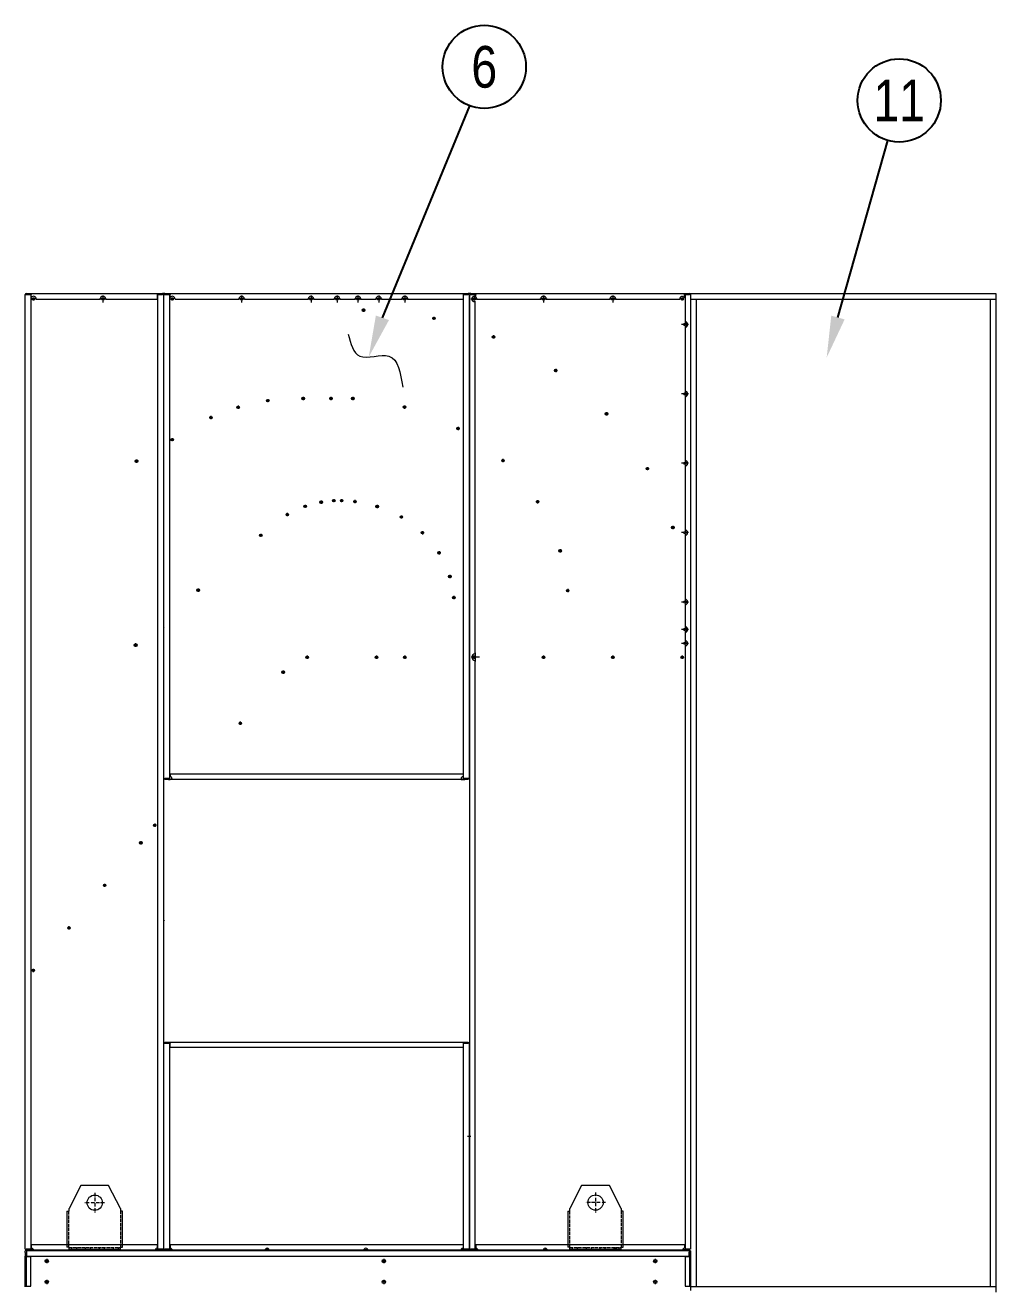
# Model space of a CAD drawing. Header units: millimetres. Extents: x -664124 to 30784, y -141094 to 22397.
# Drawn here: x 14472 to 17970, y 9205 to 13752 of the extents above; entities that cross this region are included whole.
import ezdxf
from ezdxf.enums import TextEntityAlignment as Align

# ---------------------------------------------------------------- set-up
doc = ezdxf.new("R2010")
doc.units = ezdxf.units.MM
doc.linetypes.add('DASHDOT', pattern=[18.5, 12, -3, 0.5, -3])
doc.linetypes.add('DASHED', pattern=[15, 12, -3])
doc.layers.add('냉각탑_dim', color=1, linetype='Continuous')
doc.layers.add('냉각탑_text', color=3, linetype='Continuous')
doc.styles.get("Standard").update_dxf_attribs({"font": 'arial.ttf'})

# ---------------------------------------------------------------- blocks, each defined once
blk = doc.blocks.new('457536')
at = {"color": 7, "lineweight": 5}
for p, q in [((114592.520962, 89152.297332), (114550.020962, 89069.297332)), ((114692.520962, 89152.297332), (114592.520962, 89152.297332)), ((114735.020962, 89069.297332), (114692.520962, 89152.297332)), ((114542.520962, 89059.297332), (114542.520962, 88929.797332)), ((114742.520962, 88929.797332), (114742.520962, 89059.297332)), ((114550.020962, 88922.297332), (114735.020962, 88922.297332))]:
    blk.add_line(p, q, dxfattribs=at)
at = {"color": 7, "linetype": 'DASHDOT', "lineweight": 5}
for p, q in [((114642.520962, 89126.047332), (114642.520962, 89054.547332)), ((114678.270962, 89090.297332), (114606.770962, 89090.297332))]:
    blk.add_line(p, q, dxfattribs=at)
at = {"color": 7, "lineweight": 5, "ltscale": 0.09375}
for p, q in [((114542.520962, 89059.297332), (114550.020962, 89059.297332)), ((114742.520962, 89059.297332), (114735.020962, 89059.297332)), ((114550.020962, 88929.797332), (114542.520962, 88929.797332)), ((114550.020962, 88922.297332), (114550.020962, 88929.797332)), ((114735.020962, 88929.797332), (114742.520962, 88929.797332)), ((114735.020962, 88922.297332), (114735.020962, 88929.797332))]:
    blk.add_line(p, q, dxfattribs=at)
at = {"color": 7, "linetype": 'DASHED', "lineweight": 5}
for p, q in [((114548.520962, 89059.297332), (114548.520962, 88929.797332)), ((114736.520962, 88929.797332), (114736.520962, 89059.297332)), ((114550.020962, 88928.297332), (114735.020962, 88928.297332))]:
    blk.add_line(p, q, dxfattribs=at)
at = {"color": 7, "lineweight": 5, "ltscale": 0.125}
for p, q in [((114550.020962, 89059.297332), (114550.020962, 89069.297332)), ((114735.020962, 89069.297332), (114735.020962, 89059.297332))]:
    blk.add_line(p, q, dxfattribs=at)
at = {"color": 7, "linetype": 'DASHED', "lineweight": 5, "ltscale": 0.075}
for p, q in [((114558.520962, 88928.297332), (114558.520962, 88922.297332)), ((114576.520962, 88928.297332), (114576.520962, 88922.297332)), ((114608.520962, 88928.297332), (114608.520962, 88922.297332)), ((114626.520962, 88928.297332), (114626.520962, 88922.297332)), ((114658.520962, 88928.297332), (114658.520962, 88922.297332)), ((114676.520962, 88928.297332), (114676.520962, 88922.297332)), ((114708.520962, 88928.297332), (114708.520962, 88922.297332)), ((114726.520962, 88928.297332), (114726.520962, 88922.297332))]:
    blk.add_line(p, q, dxfattribs=at)
at = {"color": 7, "lineweight": 5}
blk.add_circle((114642.520962, 89090.297332), 27.5, dxfattribs=at)
blk = doc.blocks.new('1')
at = {"color": 7, "lineweight": 20, "ltscale": 0.0875}
for p, q in [((14472.3, 12781.4), (14475.8, 12781.4)), ((14494.3, 12784.9), (14494.3, 12781.4)), ((14948.3, 12784.9), (14948.3, 12781.4)), ((14970.3, 12781.4), (14966.8, 12781.4)), ((14972.3, 12781.4), (14975.8, 12781.4)), ((14994.3, 12784.9), (14994.3, 12781.4)), ((16050.3, 12784.9), (16050.3, 12781.4)), ((16072.3, 12781.4), (16068.8, 12781.4)), ((16074.3, 12781.4), (16077.8, 12781.4)), ((16096.3, 12784.9), (16096.3, 12781.4)), ((16848.3, 12784.9), (16848.3, 12781.4)), ((16870.3, 12781.4), (16866.8, 12781.4)), ((14972.3, 11036.4), (14975.8, 11036.4)), ((16072.3, 11036.4), (16068.8, 11036.4)), ((14972.3, 10083.4), (14975.8, 10083.4)), ((14994.3, 10086.9), (14994.3, 10083.4)), ((16050.3, 10086.9), (16050.3, 10083.4)), ((16072.3, 10083.4), (16068.8, 10083.4)), ((14472.3, 9340.4), (14475.8, 9340.4)), ((14970.3, 9340.4), (14966.8, 9340.4)), ((14972.3, 9340.4), (14975.8, 9340.4)), ((16072.3, 9340.4), (16068.8, 9340.4)), ((16074.3, 9340.4), (16077.8, 9340.4)), ((16870.3, 9340.4), (16866.8, 9340.4))]:
    blk.add_line(p, q, dxfattribs=at)
at = {"color": 7, "lineweight": 20}
for p, q in [((14472.3, 9340.4), (14472.3, 12781.4)), ((14492.3, 12781.4), (14492.3, 9340.4)), ((14494.3, 12784.9), (14948.3, 12784.9)), ((14950.3, 9340.4), (14950.3, 12781.4)), ((14970.3, 12781.4), (14970.3, 9340.4)), ((14972.3, 11036.4), (14972.3, 12781.4)), ((14992.3, 12781.4), (14992.3, 11036.4)), ((14994.3, 12784.9), (16050.3, 12784.9)), ((16052.3, 11036.4), (16052.3, 12781.4)), ((16072.3, 12781.4), (16072.3, 11036.4)), ((16074.3, 9340.4), (16074.3, 12781.4)), ((16096.3, 12784.9), (16848.3, 12784.9)), ((16850.3, 12781.4), (16850.3, 12682.9)), ((16870.3, 12781.4), (16870.3, 9340.4)), ((14512.3, 12764.9), (14742.3, 12764.9)), ((14762.3, 12764.9), (14948.3, 12764.9)), ((15012.3, 12764.9), (15242.3, 12764.9)), ((15262.3, 12764.9), (15492.3, 12764.9)), ((15512.3, 12764.9), (15586.3, 12764.9)), ((15606.3, 12764.9), (15661.3, 12764.9)), ((15681.3, 12764.9), (15736.3, 12764.9)), ((15756.3, 12764.9), (15830.3, 12764.9)), ((15850.3, 12764.9), (16050.3, 12764.9)), ((16094.3, 11485.9), (16094.3, 12756.9)), ((16099.3, 12764.9), (16330.3, 12764.9)), ((16350.3, 12764.9), (16580.3, 12764.9)), ((16600.3, 12764.9), (16831.3, 12764.9)), ((16890.3, 12764.9), (16890.3, 9204.9)), ((16850.3, 12662.9), (16850.3, 12432.9)), ((16850.3, 12412.9), (16850.3, 12182.9)), ((16850.3, 12162.9), (16850.3, 11932.9)), ((16850.3, 11912.9), (16850.3, 11682.9)), ((16850.3, 11662.9), (16850.3, 11583.9)), ((16850.3, 11563.9), (16850.3, 11533.9)), ((16850.3, 11513.9), (16850.3, 9340.4)), ((16094.3, 9340.4), (16094.3, 11461.9)), ((16052.3, 11052.9), (14994.3, 11052.9)), ((16056.5, 11032.9), (15000.5, 11032.9)), ((14972.3, 9340.4), (14972.3, 10083.4)), ((14992.3, 10083.4), (14992.3, 9340.4)), ((14994.3, 10086.9), (16050.3, 10086.9)), ((16050.3, 10066.9), (14994.3, 10066.9)), ((16052.3, 9340.4), (16052.3, 10083.4)), ((16072.3, 10083.4), (16072.3, 9340.4)), ((16865.6, 9334.9), (14477, 9334.9)), ((14494.3, 9356.9), (14948.3, 9356.9)), ((14941.3, 9336.9), (14501.3, 9336.9)), ((15662.3, 9336.5), (14512.3, 9336.5)), ((14994.3, 9356.9), (16050.3, 9356.9)), ((15337.3, 9336.9), (15001.3, 9336.9)), ((15693.3, 9336.9), (15351.3, 9336.9)), ((16830.3, 9336.5), (15680.3, 9336.5)), ((16043.3, 9336.9), (15707.3, 9336.9)), ((16096.3, 9356.9), (16848.3, 9356.9)), ((16339.3, 9336.9), (16103.3, 9336.9)), ((16591.3, 9336.9), (16353.3, 9336.9)), ((16841.3, 9336.9), (16605.3, 9336.9)), ((14472.3, 9314.9), (16870.3, 9314.9)), ((14472.3, 9206.9), (14472.3, 9312.9)), ((14475.5, 9312.9), (14475.5, 9206.9)), ((14477, 9314.9), (16865.6, 9314.9)), ((14492.3, 9206.9), (14492.3, 9312.9)), ((16850.3, 9312.9), (16850.3, 9206.9)), ((16867.1, 9206.9), (16867.1, 9312.9)), ((16870.3, 9312.9), (16870.3, 9206.9)), ((16870.3, 9206.9), (16870.3, 9312.9))]:
    blk.add_line(p, q, dxfattribs=at)
at = {"color": 7, "lineweight": 20, "ltscale": 0.4625}
for p, q in [((14475.8, 12784.9), (14494.3, 12784.9)), ((14494.3, 12782.9), (14475.8, 12782.9)), ((14948.3, 12784.9), (14966.8, 12784.9)), ((14966.8, 12782.9), (14948.3, 12782.9)), ((14975.8, 12784.9), (14994.3, 12784.9)), ((14994.3, 12782.9), (14975.8, 12782.9)), ((16050.3, 12784.9), (16068.8, 12784.9)), ((16068.8, 12782.9), (16050.3, 12782.9)), ((16077.8, 12784.9), (16096.3, 12784.9)), ((16096.3, 12782.9), (16077.8, 12782.9)), ((16848.3, 12784.9), (16866.8, 12784.9)), ((16866.8, 12782.9), (16848.3, 12782.9)), ((14975.8, 10086.9), (14994.3, 10086.9)), ((14994.3, 10084.9), (14975.8, 10084.9)), ((16050.3, 10086.9), (16068.8, 10086.9)), ((16068.8, 10084.9), (16050.3, 10084.9))]:
    blk.add_line(p, q, dxfattribs=at)
at = {"color": 7, "lineweight": 20, "ltscale": 0.05}
for p, q in [((14475.8, 12784.9), (14475.8, 12782.9)), ((14966.8, 12784.9), (14966.8, 12782.9)), ((14975.8, 12784.9), (14975.8, 12782.9)), ((16068.8, 12784.9), (16068.8, 12782.9)), ((16077.8, 12784.9), (16077.8, 12782.9)), ((16866.8, 12784.9), (16866.8, 12782.9)), ((14972.3, 12744.9), (14970.3, 12744.9)), ((14972.3, 12744.9), (14970.3, 12744.9)), ((16074.3, 12744.9), (16072.3, 12744.9)), ((16074.3, 12744.9), (16072.3, 12744.9)), ((16072.3, 11526.9), (16074.3, 11526.9)), ((16074.3, 11498.9), (16072.3, 11498.9)), ((16074.3, 11496.9), (16072.3, 11496.9)), ((16074.3, 11494.9), (16072.3, 11494.9)), ((16074.3, 11452.9), (16072.3, 11452.9)), ((16072.3, 11375.3), (16074.3, 11375.3)), ((16072.3, 11373.3), (16074.3, 11373.3)), ((16074.3, 11371.3), (16072.3, 11371.3)), ((16074.3, 11369.7), (16072.3, 11369.7)), ((14975.8, 11032.9), (14975.8, 11034.9)), ((14988.1, 11032.9), (14988.1, 11034.9)), ((15000.5, 11032.9), (15000.5, 11034.9)), ((16044.1, 11032.9), (16044.1, 11034.9)), ((16056.5, 11032.9), (16056.5, 11034.9)), ((16068.8, 11032.9), (16068.8, 11034.9)), ((14975.8, 10086.9), (14975.8, 10084.9)), ((16068.8, 10086.9), (16068.8, 10084.9)), ((14972.3, 9661.9), (14970.3, 9661.9)), ((14972.3, 9661.9), (14970.3, 9661.9)), ((14970.3, 9641.9), (14972.3, 9641.9)), ((14970.3, 9641.5), (14972.3, 9641.5)), ((16074.3, 9661.9), (16072.3, 9661.9)), ((16074.3, 9661.9), (16072.3, 9661.9)), ((16072.3, 9641.9), (16074.3, 9641.9)), ((16072.3, 9641.9), (16074.3, 9641.9)), ((16072.3, 9641.5), (16074.3, 9641.5)), ((14972.3, 9531.9), (14970.3, 9531.9)), ((14972.3, 9531.9), (14970.3, 9531.9)), ((14972.3, 9531.5), (14970.3, 9531.5)), ((14970.3, 9511.5), (14972.3, 9511.5)), ((16074.3, 9531.9), (16072.3, 9531.9)), ((16074.3, 9531.9), (16072.3, 9531.9)), ((16074.3, 9531.5), (16072.3, 9531.5)), ((16072.3, 9511.5), (16074.3, 9511.5)), ((14475.8, 9336.9), (14475.8, 9338.9)), ((14487.3, 9336.9), (14487.3, 9338.9)), ((14955.3, 9336.9), (14955.3, 9338.9)), ((14966.8, 9336.9), (14966.8, 9338.9)), ((14975.8, 9336.9), (14975.8, 9338.9)), ((14987.3, 9336.9), (14987.3, 9338.9)), ((16057.3, 9336.9), (16057.3, 9338.9)), ((16068.8, 9336.9), (16068.8, 9338.9)), ((16077.8, 9336.9), (16077.8, 9338.9)), ((16089.3, 9336.9), (16089.3, 9338.9)), ((16855.3, 9336.9), (16855.3, 9338.9)), ((16866.8, 9336.9), (16866.8, 9338.9)), ((14472.3, 9312.9), (14472.3, 9314.9)), ((14475.5, 9312.9), (14475.5, 9314.9)), ((14475.5, 9312.9), (14475.5, 9314.9)), ((16867.1, 9314.9), (16867.1, 9312.9)), ((16870.3, 9312.9), (16870.3, 9314.9)), ((14472.3, 9204.9), (14472.3, 9206.9)), ((14475.5, 9204.9), (14475.5, 9206.9)), ((14475.5, 9204.9), (14475.5, 9206.9)), ((16867.1, 9206.9), (16867.1, 9204.9)), ((16870.3, 9204.9), (16870.3, 9206.9))]:
    blk.add_line(p, q, dxfattribs=at)
at = {"color": 7, "lineweight": 20, "ltscale": 0.0375}
for p, q in [((14475.8, 12782.9), (14475.8, 12781.4)), ((14966.8, 12782.9), (14966.8, 12781.4)), ((14975.8, 12781.4), (14975.8, 12782.9)), ((16068.8, 12781.4), (16068.8, 12782.9)), ((16077.8, 12782.9), (16077.8, 12781.4)), ((16866.8, 12782.9), (16866.8, 12781.4)), ((14975.8, 11036.4), (14975.8, 11034.9)), ((16068.8, 11036.4), (16068.8, 11034.9)), ((14975.8, 10084.9), (14975.8, 10083.4)), ((16068.8, 10084.9), (16068.8, 10083.4)), ((14475.8, 9338.9), (14475.8, 9340.4)), ((14966.8, 9338.9), (14966.8, 9340.4)), ((14975.8, 9338.9), (14975.8, 9340.4)), ((16068.8, 9338.9), (16068.8, 9340.4)), ((16077.8, 9338.9), (16077.8, 9340.4)), ((16866.8, 9338.9), (16866.8, 9340.4)), ((14475.5, 9312.9), (14477, 9312.9)), ((16867.1, 9312.9), (16865.6, 9312.9))]:
    blk.add_line(p, q, dxfattribs=at)
at = {"color": 7, "lineweight": 20, "ltscale": 0.4125}
for p, q in [((14475.8, 12781.4), (14492.3, 12781.4)), ((14948.3, 12781.4), (14948.3, 12764.9)), ((14950.3, 12781.4), (14966.8, 12781.4)), ((14975.8, 12781.4), (14992.3, 12781.4)), ((16050.3, 12781.4), (16050.3, 12764.9)), ((16052.3, 12781.4), (16068.8, 12781.4)), ((16077.8, 12781.4), (16094.3, 12781.4)), ((16850.3, 12781.4), (16866.8, 12781.4)), ((14992.3, 11036.4), (14975.8, 11036.4)), ((16068.8, 11036.4), (16052.3, 11036.4)), ((14975.8, 10083.4), (14992.3, 10083.4)), ((14994.3, 10066.9), (14994.3, 10083.4)), ((16050.3, 10083.4), (16050.3, 10066.9)), ((16052.3, 10083.4), (16068.8, 10083.4)), ((14492.3, 9340.4), (14475.8, 9340.4)), ((14966.8, 9340.4), (14950.3, 9340.4)), ((14992.3, 9340.4), (14975.8, 9340.4)), ((16068.8, 9340.4), (16052.3, 9340.4)), ((16094.3, 9340.4), (16077.8, 9340.4)), ((16866.8, 9340.4), (16850.3, 9340.4))]:
    blk.add_line(p, q, dxfattribs=at)
at = {"color": 7, "lineweight": 20, "ltscale": 0.2625}
for p, q in [((14494.3, 12770.9), (14494.3, 12781.4)), ((14994.3, 12770.9), (14994.3, 12781.4))]:
    blk.add_line(p, q, dxfattribs=at)
at = {"color": 7, "linetype": 'DASHDOT', "lineweight": 20}
for p, q in [((14752.3, 12777.9), (14752.3, 12751.9)), ((15252.3, 12777.9), (15252.3, 12751.9)), ((15502.3, 12777.9), (15502.3, 12751.9)), ((15596.3, 12777.9), (15596.3, 12751.9)), ((15671.3, 12777.9), (15671.3, 12751.9)), ((15746.3, 12777.9), (15746.3, 12751.9)), ((15840.3, 12777.9), (15840.3, 12751.9)), ((16090.3, 12776.6), (16090.3, 12753.2)), ((16340.3, 12777.9), (16340.3, 12751.9)), ((16590.3, 12777.9), (16590.3, 12751.9)), ((14765.3, 12764.9), (14739.3, 12764.9)), ((15265.3, 12764.9), (15239.3, 12764.9)), ((15515.3, 12764.9), (15489.3, 12764.9)), ((15609.3, 12764.9), (15583.3, 12764.9)), ((15684.3, 12764.9), (15658.3, 12764.9)), ((15759.3, 12764.9), (15733.3, 12764.9)), ((15853.3, 12764.9), (15827.3, 12764.9)), ((16102, 12764.9), (16078.6, 12764.9)), ((16353.3, 12764.9), (16327.3, 12764.9)), ((16603.3, 12764.9), (16577.3, 12764.9)), ((16850.3, 12685.9), (16850.3, 12659.9)), ((16863.3, 12672.9), (16837.3, 12672.9)), ((16863.3, 12422.9), (16837.3, 12422.9)), ((16850.3, 12435.9), (16850.3, 12409.9)), ((16850.3, 12185.9), (16850.3, 12159.9)), ((16863.3, 12172.9), (16837.3, 12172.9)), ((16863.3, 11922.9), (16837.3, 11922.9)), ((16850.3, 11935.9), (16850.3, 11909.9)), ((16850.3, 11685.9), (16850.3, 11659.9)), ((16863.3, 11672.9), (16837.3, 11672.9)), ((16863.3, 11573.9), (16837.3, 11573.9)), ((16850.3, 11586.9), (16850.3, 11560.9)), ((16863.3, 11523.9), (16837.3, 11523.9)), ((16850.3, 11536.9), (16850.3, 11510.9)), ((16109.9, 11473.9), (16078.7, 11473.9)), ((16094.3, 11489.5), (16094.3, 11458.3))]:
    blk.add_line(p, q, dxfattribs=at)
at = {"color": 7, "lineweight": 20, "ltscale": 0.224999}
for p, q in [((14975.8, 12784.9), (14966.8, 12784.9)), ((16077.8, 12784.9), (16068.8, 12784.9))]:
    blk.add_line(p, q, dxfattribs=at)
at = {"color": 7, "lineweight": 20, "ltscale": 0.210944}
blk.add_line((16094.3, 12773), (16094.3, 12781.4), dxfattribs=at)
at = {"color": 7, "lineweight": 20, "ltscale": 0.244795}
blk.add_line((16096.3, 12771.7), (16096.3, 12781.4), dxfattribs=at)
at = {"color": 7, "lineweight": 20, "ltscale": 0.309422}
blk.add_line((16848.3, 12769.1), (16848.3, 12781.4), dxfattribs=at)
at = {"lineweight": 20}
for p, q in [((16866.8, 12784.9), (17970.3, 12784.9)), ((16870.3, 12781.4), (16870.3, 12784.9)), ((17970.3, 12784.9), (17970.3, 9184.9)), ((16870.3, 12764.9), (17970.3, 12764.9)), ((17950.3, 12764.9), (17950.3, 9204.9)), ((17970.3, 9204.9), (16870.3, 9204.9))]:
    blk.add_line(p, q, dxfattribs=at)
at = {"color": 7, "linetype": 'DASHDOT', "lineweight": 20, "ltscale": 0.2925}
for p, q in [((14508.2, 12764.9), (14496.5, 12764.9)), ((15008.2, 12764.9), (14996.5, 12764.9)), ((15245.5, 12374.7), (15233.8, 12374.7)), ((15352.4, 12398.5), (15340.7, 12398.5)), ((15480.2, 12406.2), (15468.5, 12406.2)), ((15147.5, 12337.6), (15135.8, 12337.6)), ((15007.9, 12258.1), (14996.2, 12258.1)), ((15487.2, 12017.7), (15475.5, 12017.7)), ((15544.8, 12032.7), (15533.1, 12032.7)), ((15327.1, 11913.2), (15315.4, 11913.2)), ((15101.6, 11715.5), (15089.9, 11715.5)), ((15494.2, 11473.9), (15482.5, 11473.9)), ((15407.7, 11419.9), (15396, 11419.9)), ((15253.4, 11236), (15241.7, 11236)), ((14944.9, 10868.3), (14933.2, 10868.3)), ((14895, 10804.9), (14883.3, 10804.9)), ((14764.4, 10651.6), (14752.7, 10651.6)), ((14635.9, 10498.4), (14624.2, 10498.4)), ((14507.3, 10345.2), (14495.6, 10345.2)), ((16072.2, 9751.9), (16072.2, 9740.2))]:
    blk.add_line(p, q, dxfattribs=at)
at = {"color": 7, "linetype": 'DASHDOT', "lineweight": 20, "ltscale": 0.292505}
for p, q in [((14502.3, 12770.8), (14502.3, 12759.1)), ((15002.3, 12770.8), (15002.3, 12759.1)), ((16840.3, 12770.8), (16840.3, 12759.1)), ((15691.7, 12730.8), (15691.7, 12719.1)), ((16032.2, 12304.3), (16032.2, 12292.6)), ((16194.2, 12188.6), (16194.2, 12176.9)), ((16714.8, 12159.3), (16714.8, 12147.6)), ((15740.7, 12023), (15740.7, 12011.3)), ((16017, 11694.8), (16017, 11683.1)), ((16427.4, 11719.8), (16427.4, 11708.1)), ((15488.3, 11479.8), (15488.3, 11468.1)), ((15738.3, 11479.8), (15738.3, 11468.1)), ((15840.3, 11479.8), (15840.3, 11468.1)), ((16090.3, 11479.8), (16090.3, 11468.1)), ((16340.3, 11479.8), (16340.3, 11468.1)), ((16590.3, 11479.8), (16590.3, 11468.1)), ((16840.3, 11479.8), (16840.3, 11468.1)), ((15401.8, 11425.8), (15401.8, 11414.1))]:
    blk.add_line(p, q, dxfattribs=at)
at = {"color": 7, "lineweight": 20, "ltscale": 0.13954}
blk.add_line((15505.1, 12763.8), (15499.5, 12763.8), dxfattribs=at)
at = {"color": 7, "lineweight": 20, "ltscale": 0.065314}
blk.add_line((15503.6, 12762.2), (15501, 12762.2), dxfattribs=at)
at = {"color": 7, "lineweight": 20, "ltscale": 0.074833}
blk.add_line((15668.7, 12763.4), (15668.7, 12766.4), dxfattribs=at)
at = {"color": 7, "linetype": 'DASHDOT', "lineweight": 20, "ltscale": 0.292499}
for p, q in [((16846.2, 12764.9), (16834.5, 12764.9)), ((15951.3, 12695.1), (15939.6, 12695.1)), ((15945.5, 12701), (15945.5, 12689.3)), ((16166, 12628.3), (16154.3, 12628.3)), ((16160.1, 12634.2), (16160.1, 12622.5)), ((16390.1, 12507.3), (16378.4, 12507.3)), ((16384.2, 12513.1), (16384.2, 12501.4)), ((15239.6, 12380.6), (15239.6, 12368.9)), ((15346.5, 12404.4), (15346.5, 12392.7)), ((15474.3, 12412.1), (15474.3, 12400.4)), ((15580.2, 12406.2), (15568.5, 12406.2)), ((15574.3, 12412.1), (15574.3, 12400.4)), ((15658.7, 12406.2), (15647, 12406.2)), ((15652.8, 12412.1), (15652.8, 12400.4)), ((15845.3, 12375.4), (15833.6, 12375.4)), ((15839.4, 12381.3), (15839.4, 12369.6)), ((15141.7, 12343.4), (15141.7, 12331.7)), ((16573.3, 12351), (16561.6, 12351)), ((16567.5, 12356.9), (16567.5, 12345.2)), ((16038, 12298.4), (16026.3, 12298.4)), ((15002.1, 12263.9), (15002.1, 12252.2)), ((16720.7, 12153.4), (16709, 12153.4)), ((15481.3, 12023.5), (15481.3, 12011.8)), ((15539, 12038.5), (15539, 12026.8)), ((15590.2, 12038.2), (15578.5, 12038.2)), ((15584.3, 12044.1), (15584.3, 12032.4)), ((15618.7, 12038.2), (15607, 12038.2)), ((15612.8, 12044.1), (15612.8, 12032.4)), ((15660.7, 12040.6), (15660.7, 12028.9)), ((16324.9, 12034.2), (16313.2, 12034.2)), ((16319.1, 12040.1), (16319.1, 12028.4)), ((15422.7, 11988), (15411, 11988)), ((15416.9, 11993.9), (15416.9, 11982.2)), ((15827.9, 11985.1), (15827.9, 11973.4)), ((15321.3, 11919.1), (15321.3, 11907.4)), ((15903.8, 11928.5), (15903.8, 11916.8)), ((16812.1, 11941.3), (16800.4, 11941.3)), ((16806.3, 11947.1), (16806.3, 11935.4)), ((15963.8, 11855.8), (15963.8, 11844.1)), ((16405.9, 11857.2), (16394.2, 11857.2)), ((16400.1, 11863.1), (16400.1, 11851.4)), ((16008.7, 11764.8), (15997, 11764.8)), ((16002.8, 11770.6), (16002.8, 11758.9)), ((15095.7, 11721.3), (15095.7, 11709.6)), ((16022.9, 11688.9), (16011.2, 11688.9)), ((16433.3, 11713.9), (16421.6, 11713.9)), ((15744.2, 11473.9), (15732.5, 11473.9)), ((15846.2, 11473.9), (15834.5, 11473.9)), ((16096.2, 11473.9), (16084.5, 11473.9)), ((16346.2, 11473.9), (16334.5, 11473.9)), ((16596.2, 11473.9), (16584.5, 11473.9)), ((16846.2, 11473.9), (16834.5, 11473.9)), ((15247.5, 11241.9), (15247.5, 11230.2)), ((14939, 10874.2), (14939, 10862.5)), ((14889.1, 10810.8), (14889.1, 10799.1)), ((14630, 10504.3), (14630, 10492.6)), ((16078, 9746.1), (16066.3, 9746.1))]:
    blk.add_line(p, q, dxfattribs=at)
at = {"color": 7, "linetype": 'DASHDOT', "lineweight": 20, "ltscale": 0.292502}
for p, q in [((15697.6, 12724.9), (15685.9, 12724.9)), ((16200, 12182.7), (16188.3, 12182.7)), ((15666.5, 12034.7), (15654.8, 12034.7)), ((15746.5, 12017.2), (15734.8, 12017.2)), ((15833.7, 11979.2), (15822, 11979.2)), ((15909.7, 11922.6), (15898, 11922.6)), ((15969.7, 11850), (15958, 11850)), ((14758.5, 10657.5), (14758.5, 10645.8)), ((14501.4, 10351.1), (14501.4, 10339.4))]:
    blk.add_line(p, q, dxfattribs=at)
at = {"color": 7, "lineweight": 20, "ltscale": 0.05367}
for p, q in [((16072.3, 12684), (16074.3, 12683.3)), ((16074.3, 12640.3), (16072.3, 12641.1))]:
    blk.add_line(p, q, dxfattribs=at)
at = {"color": 7, "lineweight": 20, "ltscale": 0.057149}
for p, q in [((16072.3, 12299), (16074.3, 12297.9)), ((16074.3, 12252.2), (16072.3, 12253.3))]:
    blk.add_line(p, q, dxfattribs=at)
at = {"color": 7, "lineweight": 20, "ltscale": 0.058406}
for p, q in [((14970.3, 12262.3), (14972.3, 12263.5)), ((14972.3, 12216.7), (14970.3, 12215.5)), ((14972.3, 12216.7), (14970.3, 12215.5))]:
    blk.add_line(p, q, dxfattribs=at)
at = {"color": 7, "linetype": 'DASHDOT', "lineweight": 20, "ltscale": 0.325}
for p, q in [((14873.7, 12187), (14873.7, 12174)), ((14880.2, 12180.5), (14867.2, 12180.5)), ((14876.7, 11517.7), (14863.7, 11517.7)), ((14870.2, 11524.2), (14870.2, 11511.2))]:
    blk.add_line(p, q, dxfattribs=at)
at = {"color": 7, "lineweight": 20, "ltscale": 0.066501}
for p, q in [((14972.3, 11633.8), (14970.3, 11632.1)), ((14972.3, 11580.6), (14970.3, 11578.9)), ((14972.3, 11580.6), (14970.3, 11578.9))]:
    blk.add_line(p, q, dxfattribs=at)
at = {"color": 7, "linetype": 'DASHDOT', "lineweight": 20, "ltscale": 0.195}
for p, q in [((15405.7, 11419.9), (15397.9, 11419.9)), ((15251.5, 11236.1), (15243.7, 11236.1)), ((14942.9, 10868.4), (14935.1, 10868.4)), ((14891, 10804.9), (14883.2, 10804.9)), ((14762.4, 10651.7), (14754.6, 10651.7)), ((14633.9, 10498.5), (14626.1, 10498.5)), ((14505.3, 10345.3), (14497.5, 10345.3))]:
    blk.add_line(p, q, dxfattribs=at)
at = {"color": 7, "linetype": 'DASHDOT', "lineweight": 20, "ltscale": 0.195001}
for p, q in [((15401.8, 11423.8), (15401.8, 11416)), ((15247.6, 11240), (15247.6, 11232.2)), ((14939, 10872.3), (14939, 10864.5)), ((14630, 10502.4), (14630, 10494.6)), ((14501.4, 10349.2), (14501.4, 10341.4))]:
    blk.add_line(p, q, dxfattribs=at)
at = {"color": 7, "lineweight": 20, "ltscale": 0.2375}
for p, q in [((14994.3, 11052.9), (14994.3, 11043.4)), ((16050.3, 11052.9), (16050.3, 11043.4))]:
    blk.add_line(p, q, dxfattribs=at)
at = {"color": 7, "lineweight": 20, "ltscale": 0.307899}
for p, q in [((14975.8, 11034.9), (14988.1, 11034.9)), ((14988.1, 11032.9), (14975.8, 11032.9)), ((16056.5, 11034.9), (16068.8, 11034.9)), ((16068.8, 11032.9), (16056.5, 11032.9))]:
    blk.add_line(p, q, dxfattribs=at)
at = {"color": 7, "lineweight": 20, "ltscale": 0.154601}
for p, q in [((14988.1, 11034.9), (15000.5, 11034.9)), ((14988.1, 11032.9), (14994.3, 11032.9)), ((15000.5, 11032.9), (14994.3, 11032.9)), ((16044.1, 11034.9), (16050.3, 11034.9)), ((16044.1, 11032.9), (16050.3, 11032.9)), ((16050.3, 11034.9), (16056.5, 11034.9)), ((16050.3, 11032.9), (16056.5, 11032.9))]:
    blk.add_line(p, q, dxfattribs=at)
at = {"color": 7, "linetype": 'DASHDOT', "lineweight": 20, "ltscale": 0.194998}
for p, q in [((14887.1, 10808.8), (14887.1, 10801)), ((14758.5, 10655.6), (14758.5, 10647.8))]:
    blk.add_line(p, q, dxfattribs=at)
at = {"color": 7, "lineweight": 20, "ltscale": 0.050782}
blk.add_line((14973.4, 10525), (14973.7, 10527), dxfattribs=at)
at = {"color": 7, "lineweight": 20, "ltscale": 0.1175}
for p, q in [((14477, 9334.9), (14472.3, 9334.9)), ((14477, 9334.9), (14477, 9330.2)), ((16870.3, 9334.9), (16865.6, 9334.9)), ((16865.6, 9334.9), (16865.6, 9330.2)), ((14472.3, 9206.9), (14477, 9206.9)), ((16870.3, 9206.9), (16865.6, 9206.9))]:
    blk.add_line(p, q, dxfattribs=at)
at = {"color": 7, "lineweight": 20, "ltscale": 0.16}
for p, q in [((14472.3, 9328.5), (14472.3, 9334.9)), ((16870.3, 9334.9), (16870.3, 9328.5))]:
    blk.add_line(p, q, dxfattribs=at)
at = {"color": 7, "lineweight": 20, "ltscale": 0.34}
for p, q in [((14472.3, 9328.5), (14472.3, 9314.9)), ((16870.3, 9314.9), (16870.3, 9328.5))]:
    blk.add_line(p, q, dxfattribs=at)
at = {"color": 7, "lineweight": 20, "ltscale": 0.2875}
for p, q in [((14475.8, 9338.9), (14487.3, 9338.9)), ((14487.3, 9336.9), (14475.8, 9336.9)), ((14955.3, 9338.9), (14966.8, 9338.9)), ((14966.8, 9336.9), (14955.3, 9336.9)), ((14975.8, 9338.9), (14987.3, 9338.9)), ((14987.3, 9336.9), (14975.8, 9336.9)), ((16057.3, 9338.9), (16068.8, 9338.9)), ((16068.8, 9336.9), (16057.3, 9336.9)), ((16077.8, 9338.9), (16089.3, 9338.9)), ((16089.3, 9336.9), (16077.8, 9336.9)), ((16855.3, 9338.9), (16866.8, 9338.9)), ((16866.8, 9336.9), (16855.3, 9336.9))]:
    blk.add_line(p, q, dxfattribs=at)
at = {"color": 7, "lineweight": 20, "ltscale": 0.3825}
for p, q in [((14477, 9330.2), (14477, 9314.9)), ((16865.6, 9314.9), (16865.6, 9330.2)), ((14492.3, 9312.9), (14477, 9312.9)), ((16865.6, 9312.9), (16850.3, 9312.9)), ((14477, 9206.9), (14492.3, 9206.9)), ((16850.3, 9206.9), (16865.6, 9206.9))]:
    blk.add_line(p, q, dxfattribs=at)
at = {"color": 7, "lineweight": 20, "ltscale": 0.175}
for p, q in [((14487.3, 9338.9), (14494.3, 9338.9)), ((14487.3, 9336.9), (14494.3, 9336.9)), ((14501.3, 9336.9), (14494.3, 9336.9)), ((14941.3, 9336.9), (14948.3, 9336.9)), ((14948.3, 9338.9), (14955.3, 9338.9)), ((14948.3, 9336.9), (14955.3, 9336.9)), ((14987.3, 9338.9), (14994.3, 9338.9)), ((14987.3, 9336.9), (14994.3, 9336.9)), ((15001.3, 9336.9), (14994.3, 9336.9)), ((15351.3, 9336.9), (15337.3, 9336.9)), ((15693.3, 9336.9), (15700.3, 9336.9)), ((15700.3, 9336.9), (15707.3, 9336.9)), ((16043.3, 9336.9), (16050.3, 9336.9)), ((16050.3, 9338.9), (16057.3, 9338.9)), ((16050.3, 9336.9), (16057.3, 9336.9)), ((16089.3, 9338.9), (16096.3, 9338.9)), ((16089.3, 9336.9), (16096.3, 9336.9)), ((16103.3, 9336.9), (16096.3, 9336.9)), ((16339.3, 9336.9), (16346.3, 9336.9)), ((16353.3, 9336.9), (16346.3, 9336.9)), ((16591.3, 9336.9), (16605.3, 9336.9)), ((16841.3, 9336.9), (16855.3, 9336.9)), ((16848.3, 9338.9), (16855.3, 9338.9))]:
    blk.add_line(p, q, dxfattribs=at)
at = {"color": 7, "lineweight": 20, "ltscale": 0.319497}
for p, q in [((14494.3, 9356.9), (14494.3, 9344.2)), ((14948.3, 9356.9), (14948.3, 9344.2)), ((14994.3, 9356.9), (14994.3, 9344.2)), ((16050.3, 9356.9), (16050.3, 9344.2)), ((16096.3, 9356.9), (16096.3, 9344.2)), ((16848.3, 9356.9), (16848.3, 9344.2))]:
    blk.add_line(p, q, dxfattribs=at)
at = {"color": 7, "lineweight": 20, "ltscale": 0.164795}
for p, q in [((14500.9, 9338.9), (14494.3, 9338.9)), ((14941.7, 9338.9), (14948.3, 9338.9)), ((15000.9, 9338.9), (14994.3, 9338.9)), ((15344.3, 9338.9), (15337.7, 9338.9)), ((15350.9, 9338.9), (15344.3, 9338.9)), ((15693.7, 9338.9), (15700.3, 9338.9)), ((15700.3, 9338.9), (15706.9, 9338.9)), ((16043.7, 9338.9), (16050.3, 9338.9)), ((16102.9, 9338.9), (16096.3, 9338.9)), ((16339.7, 9338.9), (16346.3, 9338.9)), ((16352.9, 9338.9), (16346.3, 9338.9)), ((16591.7, 9338.9), (16598.3, 9338.9)), ((16598.3, 9338.9), (16604.9, 9338.9)), ((16841.7, 9338.9), (16848.3, 9338.9))]:
    blk.add_line(p, q, dxfattribs=at)
at = {"color": 7, "lineweight": 20, "ltscale": 0.04}
for p, q in [((14512.3, 9334.9), (14512.3, 9336.5)), ((15662.3, 9334.9), (15662.3, 9336.5)), ((15680.3, 9334.9), (15680.3, 9336.5)), ((16830.3, 9334.9), (16830.3, 9336.5))]:
    blk.add_line(p, q, dxfattribs=at)
at = {"color": 7, "lineweight": 20, "ltscale": 0.45}
blk.add_line((15662.3, 9336.5), (15680.3, 9336.5), dxfattribs=at)
at = {"color": 7, "lineweight": 20, "ltscale": 0.010005}
for p, q in [((16735.3, 9336.5), (16735.3, 9336.9)), ((16785.8, 9336.5), (16785.8, 9336.9)), ((16799.8, 9336.5), (16799.8, 9336.9))]:
    blk.add_line(p, q, dxfattribs=at)
at = {"color": 7, "lineweight": 20, "ltscale": 0.250004}
blk.add_line((16840.3, 9336.5), (16830.3, 9336.5), dxfattribs=at)
at = {"color": 7, "lineweight": 20, "ltscale": 0.25}
blk.add_line((16850.3, 9336.5), (16840.3, 9336.5), dxfattribs=at)
at = {"color": 7, "lineweight": 20, "ltscale": 0.01}
blk.add_line((16850.3, 9336.5), (16850.3, 9336.9), dxfattribs=at)
at = {"color": 7, "lineweight": 20, "ltscale": 0.39}
for p, q in [((16870.3, 9328.5), (16870.3, 9312.9)), ((16870.3, 9206.9), (16870.3, 9191.3))]:
    blk.add_line(p, q, dxfattribs=at)
at = {"color": 7, "lineweight": 20, "ltscale": 0.000462809}
blk.add_line((16870.3, 9325.4), (16870.3, 9325.4), dxfattribs=at)
at = {"color": 7, "lineweight": 20, "ltscale": 0.08}
for p, q in [((14472.3, 9312.9), (14475.5, 9312.9)), ((16867.1, 9312.9), (16870.3, 9312.9)), ((14475.5, 9206.9), (14472.3, 9206.9)), ((16870.3, 9206.9), (16867.1, 9206.9))]:
    blk.add_line(p, q, dxfattribs=at)
at = {"color": 7, "linetype": 'DASHDOT', "lineweight": 20, "ltscale": 0.39}
for p, q in [((14557.6, 9297.4), (14542, 9297.4)), ((14549.8, 9305.2), (14549.8, 9289.6)), ((15764.8, 9305.2), (15764.8, 9289.6)), ((16742.8, 9305.2), (16742.8, 9289.6)), ((14549.8, 9230.2), (14549.8, 9214.6)), ((15764.8, 9230.2), (15764.8, 9214.6)), ((16742.8, 9230.2), (16742.8, 9214.6)), ((14557.6, 9222.4), (14542, 9222.4))]:
    blk.add_line(p, q, dxfattribs=at)
at = {"color": 7, "linetype": 'DASHDOT', "lineweight": 20, "ltscale": 0.389999}
for p, q in [((15772.6, 9297.4), (15757, 9297.4)), ((15772.6, 9222.4), (15757, 9222.4))]:
    blk.add_line(p, q, dxfattribs=at)
at = {"color": 7, "linetype": 'DASHDOT', "lineweight": 20, "ltscale": 0.389996}
for p, q in [((16750.6, 9297.4), (16735, 9297.4)), ((16750.6, 9222.4), (16735, 9222.4))]:
    blk.add_line(p, q, dxfattribs=at)
at = {"color": 7, "lineweight": 20}
for centre, radius in [((14502.3, 12764.9), 4.5), ((14502.3, 12764.9), 3), ((14752.3, 12764.9), 4.5), ((14752.3, 12764.9), 3), ((15002.3, 12764.9), 4.5), ((15002.3, 12764.9), 3), ((15252.3, 12764.9), 4.5), ((15252.3, 12764.9), 3), ((15502.3, 12764.9), 4.5), ((15502.3, 12764.9), 3), ((15596.3, 12764.9), 4.5), ((15596.3, 12764.9), 3), ((15671.3, 12764.9), 4.5), ((15671.3, 12764.9), 3), ((15746.3, 12764.9), 4.5), ((15746.3, 12764.9), 3.3), ((15840.3, 12764.9), 4.5), ((15840.3, 12764.9), 3), ((16090.3, 12764.9), 4.5), ((16090.3, 12764.9), 3), ((16340.3, 12764.9), 4.5), ((16340.3, 12764.9), 3), ((16590.3, 12764.9), 4.5), ((16590.3, 12764.9), 3), ((16840.3, 12764.9), 4.5), ((16840.3, 12764.9), 3), ((15691.7, 12724.9), 4.5), ((15691.7, 12724.9), 3), ((15945.5, 12695.1), 4.5), ((15945.5, 12695.1), 3), ((16850.3, 12672.9), 4.5), ((16850.3, 12672.9), 3), ((16160.1, 12628.3), 4.5), ((16160.1, 12628.3), 3), ((16384.2, 12507.3), 4.5), ((16384.2, 12507.3), 3), ((16850.3, 12422.9), 4.5), ((16850.3, 12422.9), 3), ((15239.6, 12374.7), 4.5), ((15239.6, 12374.7), 3), ((15346.5, 12398.5), 4.5), ((15346.5, 12398.5), 3), ((15474.3, 12406.2), 4.5), ((15474.3, 12406.2), 3), ((15574.3, 12406.2), 4.5), ((15574.3, 12406.2), 3), ((15652.8, 12406.2), 4.5), ((15652.8, 12406.2), 3), ((15839.4, 12375.4), 4.5), ((15839.4, 12375.4), 3), ((15141.7, 12337.6), 4.5), ((15141.7, 12337.6), 3), ((16567.5, 12351), 4.5), ((16567.5, 12351), 3), ((16032.2, 12298.4), 4.5), ((16032.2, 12298.4), 3), ((15002.1, 12258.1), 4.5), ((15002.1, 12258.1), 3), ((14873.7, 12180.5), 5), ((16194.2, 12182.7), 4.5), ((16194.2, 12182.7), 3), ((14873.7, 12180.5), 3), ((16714.8, 12153.4), 4.5), ((16714.8, 12153.4), 3), ((16850.3, 12172.9), 4.5), ((16850.3, 12172.9), 3), ((15481.3, 12017.7), 4.5), ((15481.3, 12017.7), 3), ((15539, 12032.7), 4.5), ((15539, 12032.7), 3), ((15584.3, 12038.2), 4.5), ((15584.3, 12038.2), 3), ((15612.8, 12038.2), 4.5), ((15612.8, 12038.2), 3), ((15660.7, 12034.7), 4.5), ((15660.7, 12034.7), 3), ((15740.7, 12017.2), 4.5), ((15740.7, 12017.2), 3), ((16319.1, 12034.2), 4.5), ((16319.1, 12034.2), 3), ((15416.9, 11988), 4.5), ((15416.9, 11988), 3), ((15827.9, 11979.2), 4.5), ((15827.9, 11979.2), 3), ((15321.3, 11913.2), 4.5), ((15321.3, 11913.2), 3), ((15903.8, 11922.6), 4.5), ((15903.8, 11922.6), 3), ((16806.3, 11941.3), 4.5), ((16806.3, 11941.3), 3), ((16850.3, 11922.9), 4.5), ((15963.8, 11850), 4.5), ((15963.8, 11850), 3), ((16400.1, 11857.2), 4.5), ((16400.1, 11857.2), 3), ((16002.8, 11764.8), 4.5), ((16002.8, 11764.8), 3), ((15095.7, 11715.5), 4.5), ((15095.7, 11715.5), 3), ((16017, 11688.9), 4.5), ((16017, 11688.9), 3), ((16427.4, 11713.9), 4.5), ((16427.4, 11713.9), 3), ((16850.3, 11672.9), 4.5), ((16850.3, 11573.9), 4.5), ((16850.3, 11573.9), 3), ((14870.2, 11517.7), 5), ((14870.2, 11517.7), 3), ((16850.3, 11523.9), 4.5), ((16850.3, 11523.9), 3), ((15488.3, 11473.9), 4.5), ((15488.3, 11473.9), 3), ((15738.3, 11473.9), 4.5), ((15738.3, 11473.9), 3), ((15840.3, 11473.9), 4.5), ((15840.3, 11473.9), 3), ((16090.3, 11473.9), 4.5), ((16090.3, 11473.9), 3), ((16340.3, 11473.9), 4.5), ((16340.3, 11473.9), 3), ((16590.3, 11473.9), 4.5), ((16590.3, 11473.9), 3), ((16840.3, 11473.9), 4.5), ((16840.3, 11473.9), 3), ((15401.8, 11419.9), 4.5), ((15401.8, 11419.9), 3), ((15247.5, 11236), 4.5), ((15247.6, 11236.1), 3), ((14939, 10868.3), 4.5), ((14939, 10868.4), 3), ((14889.1, 10804.9), 4.5), ((14758.5, 10651.6), 4.5), ((14758.5, 10651.7), 3), ((14630, 10498.4), 4.5), ((14630, 10498.5), 3), ((14501.4, 10345.2), 4.5), ((14501.4, 10345.3), 3), ((14549.8, 9297.4), 6), ((14549.8, 9297.4), 4.5), ((15764.8, 9297.4), 6), ((16742.8, 9297.4), 6), ((14549.8, 9222.4), 6), ((14549.8, 9222.4), 4.5), ((15764.8, 9222.4), 6), ((16742.8, 9222.4), 6)]:
    blk.add_circle(centre, radius, dxfattribs=at)
for centre, radius, start, end in [((14475.8, 12781.4), 3.5, 90, 180), ((14475.8, 12781.4), 1.5, 90, 180), ((16866.8, 12781.4), 3.5, 0, 90), ((16866.8, 12781.4), 1.5, 0, 90), ((14502.3, 12764.9), 10, 0, 143.1301), ((14752.3, 12764.9), 10, 0, 180), ((15002.3, 12764.9), 10, 0, 143.1301), ((15252.3, 12764.9), 10, 0, 180), ((15502.3, 12764.9), 10, 0, 180), ((15596.3, 12764.9), 10, 0, 180), ((15671.3, 12764.9), 10, 0, 180), ((15746.3, 12764.9), 10, 0, 180), ((15840.3, 12764.9), 10, 0, 180), ((16090.3, 12764.9), 9, 63.6122, 296.3878), ((16090.3, 12764.9), 9, 0, 48.1897), ((16340.3, 12764.9), 10, 0, 180), ((16590.3, 12764.9), 10, 0, 180), ((16840.3, 12764.9), 9, 27.266, 180), ((16866.8, 12748.4), 3.5, 359.7619, 0), ((16866.8, 12739.4), 3.5, 0, 0.2381), ((16850.3, 12672.9), 10, 270, 90), ((16850.3, 12422.9), 10, 270, 90), ((16850.3, 12172.9), 10, 270, 90), ((16850.3, 11922.9), 10, 270, 90), ((16850.3, 11672.9), 10, 270, 90), ((16866.8, 11606.4), 3.5, 359.762, 0), ((16866.8, 11597.4), 3.5, 0, 0.238), ((16850.3, 11573.9), 10, 270, 90), ((16850.3, 11523.9), 10, 270, 90), ((16094.3, 11473.9), 12, 90, 270), ((16866.8, 11500.4), 3.5, 359.762, 0), ((16866.8, 11491.4), 3.5, 0, 0.2381), ((16866.8, 11456.4), 3.5, 359.7619, 0), ((14994.3, 11036.4), 7, 0, 90), ((16050.3, 11036.4), 7, 90, 180), ((14887.1, 10804.9), 3, 235.822, 127.0122), ((16072.2, 9746.1), 4.5, 61.1523, 87.8201), ((16072.2, 9746.1), 3, 43.6368, 86.7288), ((16072.2, 9746.1), 3, 273.2712, 316.3632), ((16072.2, 9746.1), 4.5, 272.1799, 298.8477), ((14494.3, 9337.2), 7, 27.9406, 90), ((14948.3, 9337.2), 7, 90, 152.0594), ((14994.3, 9337.2), 7, 27.9406, 90), ((15344.3, 9337.2), 7, 27.9406, 152.0594), ((15700.3, 9337.2), 7, 27.9406, 152.0594), ((16050.3, 9337.2), 7, 90, 152.0594), ((16096.3, 9337.2), 7, 27.9406, 90), ((16346.3, 9337.2), 7, 27.9406, 152.0594), ((16598.3, 9337.2), 7, 27.9406, 152.0594), ((16848.3, 9337.2), 7, 90, 152.0594)]:
    blk.add_arc(centre, radius, start, end, dxfattribs=at)
for points, knots in [([(15001.3, 11036.4), (15001.3, 11035.9), (15001.3, 11035.3), (15001.3, 11034.8), (15001.2, 11034), (15001, 11033.3), (15000.9, 11033.1), (15000.7, 11033), (15000.6, 11032.9), (15000.6, 11032.9), (15000.5, 11032.9), (15000.5, 11032.9)], [0, 0, 0, 0, 0, 0, 5.016208, 5.016208, 5.016208, 8.965092, 8.965092, 8.965092, 9.470029, 9.470029, 9.470029, 9.470029, 9.470029, 9.470029]), ([(15001.3, 11036.4), (15001.3, 11036), (15001.3, 11035.6), (15001.1, 11035.2), (15000.9, 11035), (15000.6, 11034.9), (15000.6, 11034.9), (15000.5, 11034.9), (15000.5, 11034.9)], [0, 0, 0, 0, 0, 0, 7.946312, 7.946312, 7.946312, 8.807471, 8.807471, 8.807471, 8.807471, 8.807471, 8.807471]), ([(16043.3, 11036.4), (16043.3, 11035.9), (16043.3, 11035.3), (16043.4, 11034.8), (16043.5, 11034), (16043.7, 11033.3), (16043.8, 11033.1), (16043.9, 11033), (16044.1, 11032.9), (16044.1, 11032.9), (16044.1, 11032.9), (16044.1, 11032.9)], [0, 0, 0, 0, 0, 0, 5.016208, 5.016208, 5.016208, 8.965092, 8.965092, 8.965092, 9.470029, 9.470029, 9.470029, 9.470029, 9.470029, 9.470029]), ([(16043.3, 11036.4), (16043.3, 11036), (16043.4, 11035.6), (16043.5, 11035.2), (16043.7, 11035), (16044, 11034.9), (16044.1, 11034.9), (16044.1, 11034.9), (16044.1, 11034.9)], [0, 0, 0, 0, 0, 0, 7.946312, 7.946312, 7.946312, 8.807471, 8.807471, 8.807471, 8.807471, 8.807471, 8.807471]), ([(14500.5, 9340.4), (14500.7, 9339.9), (14500.8, 9339.4), (14500.9, 9338.9), (14501.1, 9338), (14501.2, 9337.4), (14501.3, 9337.2), (14501.3, 9337), (14501.3, 9337), (14501.3, 9336.9), (14501.3, 9336.9), (14501.3, 9336.9)], [0, 0, 0, 0, 0, 0, 5.019575, 5.019575, 5.019575, 8.671425, 8.671425, 8.671425, 8.70839, 8.70839, 8.70839, 8.70839, 8.70839, 8.70839]), ([(14942.1, 9340.4), (14942, 9339.9), (14941.8, 9339.4), (14941.7, 9338.9), (14941.5, 9338), (14941.4, 9337.4), (14941.4, 9337.2), (14941.3, 9337), (14941.3, 9337), (14941.3, 9336.9), (14941.3, 9336.9), (14941.3, 9336.9)], [0, 0, 0, 0, 0, 0, 5.019575, 5.019575, 5.019575, 8.671425, 8.671425, 8.671425, 8.70839, 8.70839, 8.70839, 8.70839, 8.70839, 8.70839]), ([(15000.5, 9340.4), (15000.7, 9339.9), (15000.8, 9339.4), (15000.9, 9338.9), (15001.1, 9338), (15001.2, 9337.4), (15001.3, 9337.2), (15001.3, 9337), (15001.3, 9337), (15001.3, 9336.9), (15001.3, 9336.9), (15001.3, 9336.9)], [0, 0, 0, 0, 0, 0, 5.019575, 5.019575, 5.019575, 8.671425, 8.671425, 8.671425, 8.70839, 8.70839, 8.70839, 8.70839, 8.70839, 8.70839]), ([(15337.3, 9336.9), (15337.3, 9337), (15337.3, 9337), (15337.4, 9337.1), (15337.4, 9337.2), (15337.4, 9337.3), (15337.4, 9337.4), (15337.5, 9337.9), (15337.6, 9338.6), (15337.8, 9339.2), (15337.9, 9339.8), (15338.1, 9340.4), (15338.1, 9340.4), (15338.1, 9340.4), (15338.1, 9340.4)], [0, 0, 0, 0, 0, 0, 0.181509, 0.181509, 0.181509, 1.935967, 1.935967, 1.935967, 7.795509, 7.795509, 7.795509, 7.864561, 7.864561, 7.864561, 7.864561, 7.864561, 7.864561]), ([(15351.3, 9336.9), (15351.3, 9337), (15351.3, 9337), (15351.3, 9337.1), (15351.3, 9337.2), (15351.3, 9337.3), (15351.2, 9337.4), (15351.2, 9337.9), (15351, 9338.6), (15350.9, 9339.2), (15350.7, 9339.8), (15350.5, 9340.4), (15350.5, 9340.4), (15350.5, 9340.4), (15350.5, 9340.4)], [0, 0, 0, 0, 0, 0, 0.181509, 0.181509, 0.181509, 1.935966, 1.935966, 1.935966, 7.795506, 7.795506, 7.795506, 7.864558, 7.864558, 7.864558, 7.864558, 7.864558, 7.864558]), ([(15693.3, 9336.9), (15693.3, 9337), (15693.3, 9337), (15693.4, 9337.1), (15693.4, 9337.2), (15693.4, 9337.3), (15693.4, 9337.4), (15693.5, 9337.9), (15693.6, 9338.6), (15693.8, 9339.2), (15693.9, 9339.8), (15694.1, 9340.4), (15694.1, 9340.4), (15694.1, 9340.4), (15694.1, 9340.4)], [0, 0, 0, 0, 0, 0, 0.181509, 0.181509, 0.181509, 1.935966, 1.935966, 1.935966, 7.795506, 7.795506, 7.795506, 7.864558, 7.864558, 7.864558, 7.864558, 7.864558, 7.864558]), ([(15707.3, 9336.9), (15707.3, 9337), (15707.3, 9337), (15707.3, 9337.1), (15707.3, 9337.2), (15707.3, 9337.3), (15707.2, 9337.4), (15707.2, 9337.9), (15707, 9338.6), (15706.9, 9339.2), (15706.7, 9339.8), (15706.5, 9340.4), (15706.5, 9340.4), (15706.5, 9340.4), (15706.5, 9340.4)], [0, 0, 0, 0, 0, 0, 0.181509, 0.181509, 0.181509, 1.935967, 1.935967, 1.935967, 7.795509, 7.795509, 7.795509, 7.864561, 7.864561, 7.864561, 7.864561, 7.864561, 7.864561]), ([(16044.1, 9340.4), (16044, 9339.9), (16043.8, 9339.4), (16043.7, 9338.9), (16043.5, 9338), (16043.4, 9337.4), (16043.4, 9337.2), (16043.3, 9337), (16043.3, 9337), (16043.3, 9336.9), (16043.3, 9336.9), (16043.3, 9336.9)], [0, 0, 0, 0, 0, 0, 5.019575, 5.019575, 5.019575, 8.671425, 8.671425, 8.671425, 8.70839, 8.70839, 8.70839, 8.70839, 8.70839, 8.70839]), ([(16102.5, 9340.4), (16102.7, 9339.9), (16102.8, 9339.4), (16102.9, 9338.9), (16103.1, 9338), (16103.2, 9337.4), (16103.3, 9337.2), (16103.3, 9337), (16103.3, 9337), (16103.3, 9336.9), (16103.3, 9336.9), (16103.3, 9336.9)], [0, 0, 0, 0, 0, 0, 5.019575, 5.019575, 5.019575, 8.671425, 8.671425, 8.671425, 8.70839, 8.70839, 8.70839, 8.70839, 8.70839, 8.70839]), ([(16340.1, 9340.4), (16340, 9339.9), (16339.8, 9339.4), (16339.7, 9338.9), (16339.5, 9338), (16339.4, 9337.4), (16339.4, 9337.2), (16339.3, 9337), (16339.3, 9337), (16339.3, 9336.9), (16339.3, 9336.9), (16339.3, 9336.9)], [0, 0, 0, 0, 0, 0, 5.019577, 5.019577, 5.019577, 8.671428, 8.671428, 8.671428, 8.708393, 8.708393, 8.708393, 8.708393, 8.708393, 8.708393]), ([(16352.5, 9340.4), (16352.7, 9339.9), (16352.8, 9339.4), (16352.9, 9338.9), (16353.1, 9338), (16353.2, 9337.4), (16353.3, 9337.2), (16353.3, 9337), (16353.3, 9337), (16353.3, 9336.9), (16353.3, 9336.9), (16353.3, 9336.9)], [0, 0, 0, 0, 0, 0, 5.019575, 5.019575, 5.019575, 8.671425, 8.671425, 8.671425, 8.70839, 8.70839, 8.70839, 8.70839, 8.70839, 8.70839]), ([(16592.1, 9340.4), (16592, 9339.9), (16591.8, 9339.4), (16591.7, 9338.9), (16591.5, 9338), (16591.4, 9337.4), (16591.4, 9337.2), (16591.3, 9337), (16591.3, 9337), (16591.3, 9336.9), (16591.3, 9336.9), (16591.3, 9336.9)], [0, 0, 0, 0, 0, 0, 5.019575, 5.019575, 5.019575, 8.671425, 8.671425, 8.671425, 8.70839, 8.70839, 8.70839, 8.70839, 8.70839, 8.70839]), ([(16604.5, 9340.4), (16604.7, 9339.9), (16604.8, 9339.4), (16604.9, 9338.9), (16605.1, 9338), (16605.2, 9337.4), (16605.3, 9337.2), (16605.3, 9337), (16605.3, 9337), (16605.3, 9336.9), (16605.3, 9336.9), (16605.3, 9336.9)], [0, 0, 0, 0, 0, 0, 5.019577, 5.019577, 5.019577, 8.671428, 8.671428, 8.671428, 8.708393, 8.708393, 8.708393, 8.708393, 8.708393, 8.708393]), ([(16842.1, 9340.4), (16842, 9339.9), (16841.8, 9339.4), (16841.7, 9338.9), (16841.5, 9338), (16841.4, 9337.4), (16841.4, 9337.2), (16841.3, 9337), (16841.3, 9337), (16841.3, 9336.9), (16841.3, 9336.9), (16841.3, 9336.9)], [0, 0, 0, 0, 0, 0, 5.019575, 5.019575, 5.019575, 8.671425, 8.671425, 8.671425, 8.70839, 8.70839, 8.70839, 8.70839, 8.70839, 8.70839])]:
    blk.add_open_spline(points, degree=5, knots=knots, dxfattribs=at)
at = {"layer": '냉각탑_dim', "lineweight": 20}
blk.add_spline([(15636.1, 12638.7), (15678.4, 12559.1), (15782.9, 12559.1), (15832.7, 12447.2)], degree=3, dxfattribs=at)
for points in [[(15783.3, 12689.1), (15710.3, 12555.7), (15736.1, 12705.5)], [(17425.6, 12691.4), (17360.8, 12553.8), (17377.5, 12705)]]:
    blk.add_solid(points, dxfattribs=at)
at = {"color": 0, "lineweight": 20}
for p in [(-99919.8, -79582.3), (-98114.7, -79581.9)]:
    blk.add_blockref('457536', p, dxfattribs=at)

msp = doc.modelspace()

# ---------------------------------------------------------------- linework, layer by layer
at = {"layer": '냉각탑_dim', "linetype": 'ByBlock', "lineweight": -3}
for points in [[(15759.7, 12697.3), (16074.6, 13461)], [(17401.5, 12698.2), (17581.6, 13336.3)]]:
    msp.add_lwpolyline(points, dxfattribs=at)
for centre in [(16126.8, 13601.7), (17622.4, 13480.6)]:
    msp.add_circle(centre, 150, dxfattribs=at)

# ---------------------------------------------------------------- block references
msp.add_blockref('1', (0, 0))

# ---------------------------------------------------------------- texts
at = {"layer": '냉각탑_text', "width": 0.8}
for s, p in [('6', (16126.8, 13601.7)), ('11', (17622.4, 13480.6))]:
    msp.add_text(s, height=150, dxfattribs=at).set_placement(p, align=Align.MIDDLE_CENTER)

doc.saveas('drawing.dxf')
